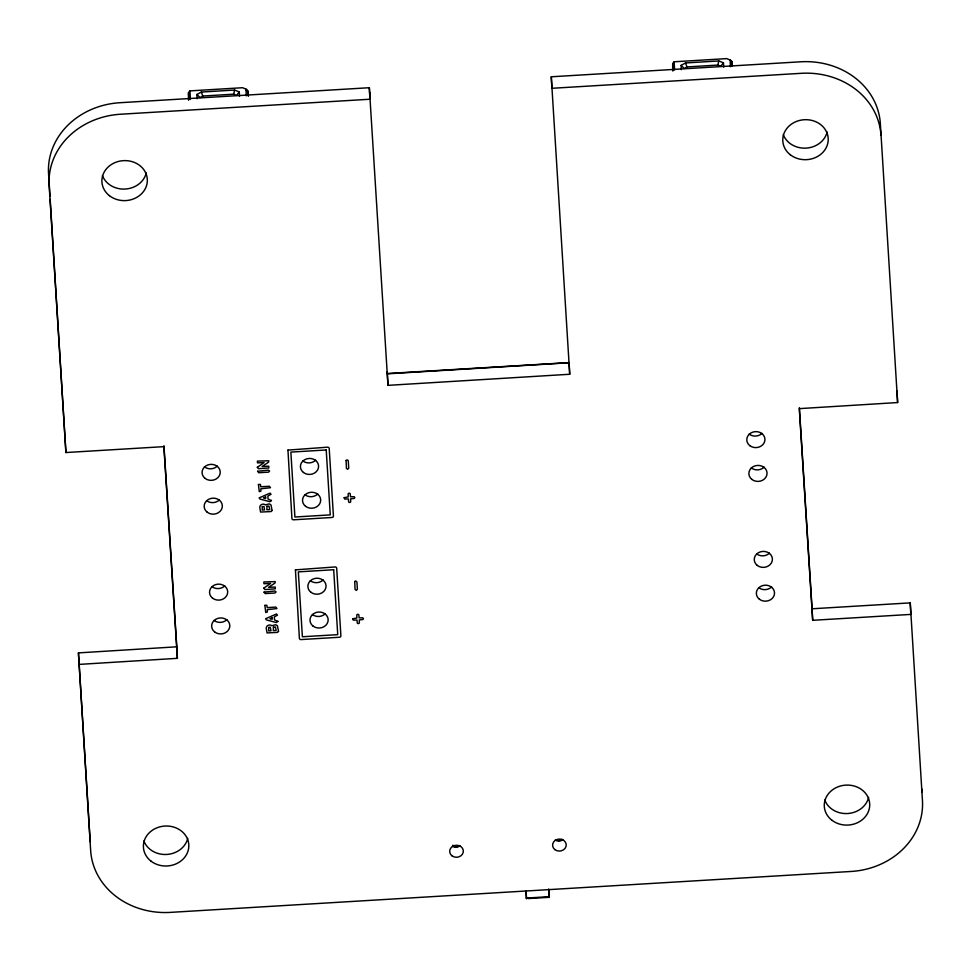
<?xml version="1.0" encoding="UTF-8"?>
<svg xmlns="http://www.w3.org/2000/svg" width="971" height="971" viewBox="0 0 971 971"><rect width="100%" height="100%" fill="white"/><g stroke="black" fill="none" stroke-linecap="round" stroke-linejoin="round"><path stroke-width="1.46" d="M188.495 99.928L188.508 92.548L189.964 90.886L242.616 87.718L246.549 89.405L247.763 92.403M672.685 70.822L672.697 63.443L674.141 61.78L726.806 58.612L730.726 60.299L731.952 63.297L731.867 61.634A1.517 0.716 -3.6 0 0 730.702 61.003M234.63 90.048L201.337 92.051L196.919 94.478L200.038 97.537L202.793 96.02L233.659 94.175L234.63 90.048L239.279 91.929L239.509 96.25M718.807 60.942L685.526 62.945L681.096 65.373L684.215 68.431L686.97 66.926L717.836 65.069L718.807 60.942L723.456 62.824L723.686 67.145M239.279 91.929L236.548 95.34L233.659 94.175M723.456 62.824L720.737 66.246L717.836 65.069M897.022 391.022L897.629 402.552L799.291 408.633L812.691 620.311L910.847 614.4L910.24 602.882L812.084 608.781L812.691 620.311M910.24 602.882L922.45 800.553A75.592 66.501 -3 0 1 851.13 871.46L170.253 912.388A75.592 66.501 -3 0 1 90.655 850.547L78.433 652.888L176.783 646.807L163.953 445.713M79.039 664.407L177.39 658.326L176.783 646.807M387.975 385.353L387.368 373.835L569.115 362.741L569.722 374.26L387.975 385.353L369.332 87.718L119.87 102.72A75.592 66.501 -3 0 0 48.55 173.627L49.97 196.288M880.952 135.151A75.592 66.501 -3 0 0 801.354 73.311L551.892 88.3L551.285 76.782L800.747 61.792A75.592 66.501 -3 0 1 880.345 123.62L897.629 402.552M569.115 362.596L387.162 373.532L387.065 371.954M369.332 87.718L369.939 99.236L120.477 114.238A75.592 66.501 -3 0 0 49.157 185.145L65.919 452.535L163.881 446.648L177.39 658.326M526.428 898.054L526.476 898.806L526.051 890.638L526.428 898.054L549.125 896.682L549.173 897.483L548.749 889.278M527.981 898.576L549.161 897.301M685.526 62.945L686.97 66.926M201.337 92.051L202.793 96.02M731.867 61.634L732.389 65.822M246.136 90.109A1.517 0.716 -3.6 0 1 247.678 90.728L248.382 96.311M799.364 407.686L812.084 608.781M551.285 76.782L569.722 374.26M548.664 889.278L549.125 896.682M369.635 92.476L369.842 95.862M50.164 199.31L65.919 452.535M78.433 652.888L90.048 839.029A75.592 66.501 -3 0 0 90.291 841.906M731.782 61.865L731.988 65.919M681.096 65.373L681.326 69.694M674.141 61.78L674.578 70.033M672.672 63.819L673.037 70.701M247.678 90.728L247.811 95.012M196.919 94.478L197.137 98.799M189.964 90.886L190.389 99.139M188.495 92.925L188.847 99.807M730.156 59.971L730.459 66.756M245.966 89.077L246.282 95.862M459.938 845.692A5.304 4.661 -3 0 1 452.45 846.154M458.846 845.547A3.787 3.338 -3 0 1 452.85 845.207M562.828 839.514A5.304 4.661 -3 0 1 555.339 839.964M561.736 839.357A3.787 3.338 -3 0 1 556.383 839.672M921.843 789.035A75.592 66.501 -3 0 1 921.952 791.911M187.755 838.337A22.734 20.003 -3 0 1 166.757 854.456A22.734 20.003 -3 0 1 143.902 840.971M146.257 172.935A22.734 20.003 -3 0 1 125.259 189.054A22.734 20.003 -3 0 1 102.416 175.569M226.898 619.668A9.091 7.999 -3 0 1 214.057 620.445M224.787 585.865A9.091 7.999 -3 0 1 211.945 586.642M219.422 499.895A9.091 7.999 -3 0 1 206.592 500.672M217.322 466.092A9.091 7.999 -3 0 1 204.48 466.869M325.249 613.757A9.091 7.999 -3 0 1 312.407 614.534M323.137 579.954A9.091 7.999 -3 0 1 310.295 580.731M317.772 493.984A9.091 7.999 -3 0 1 304.943 494.761M315.672 460.181A9.091 7.999 -3 0 1 302.831 460.958M771.605 586.933A9.091 7.999 -3 0 1 758.764 587.698M769.493 553.13A9.091 7.999 -3 0 1 756.652 553.895M764.128 467.16A9.091 7.999 -3 0 1 751.287 467.925M762.029 433.357A9.091 7.999 -3 0 1 749.187 434.122M868.632 797.409A22.734 20.003 -3 0 1 847.634 813.528A22.734 20.003 -3 0 1 824.792 800.055M827.134 132.007A22.734 20.003 -3 0 1 806.136 148.126A22.734 20.003 -3 0 1 783.294 134.641M271.443 500.514L269.974 501.728L259.925 499.033L259.148 497.892L270.023 493.147L271.055 494.251L267.875 496.096L268.057 499.082L271.443 500.514M277.9 621.367L276.419 622.569L266.382 619.886L265.593 618.733L276.48 614L277.512 615.104L274.32 616.949L274.502 619.923L277.9 621.367M257.327 467.306L258.444 468.726L268.858 467.961L268.749 466.201L262.146 466.468L268.554 462.172L268.821 460.788L257.4 461.116L257.509 462.876L264.112 462.609L257.327 467.306M263.784 588.159L264.901 589.567L275.303 588.814L275.194 587.054L268.591 587.309L275.011 583.025L275.266 581.629L263.845 581.969L263.954 583.729L270.557 583.462L263.784 588.159M257.606 471.287L258.699 472.743L268.542 472.149L269.622 471.069L268.409 470.122L257.606 471.287M258.432 484.529L259.293 491.642L260.847 491.18L260.859 488.801L270.508 487.709L269.416 486.253L260.726 486.774L260.434 484.42L258.432 484.529M272.086 510.479L270.994 511.571L260.568 512.057L259.743 507.165L260.301 505.6A4.005 3.532 -3 0 1 261.15 504.823A3.374 2.962 -3 0 1 263.833 504.204A4.115 3.617 -3 0 1 265.386 504.896L269.016 503.913A4.649 4.09 -3 0 1 270.982 504.92L272.086 510.479M264.051 592.128L265.144 593.597L274.987 593.002L276.08 591.922L274.866 590.975L264.051 592.128M264.877 605.382L265.751 612.495L267.304 612.021L267.304 609.642L276.966 608.562L275.861 607.093L267.183 607.615L266.879 605.261L264.877 605.382M278.531 631.332L277.451 632.412L267.025 632.91L266.2 628.019L266.758 626.453A4.005 3.532 -3 0 1 267.608 625.676A3.374 2.962 -3 0 1 270.29 625.057A4.115 3.617 -3 0 1 271.844 625.749L275.473 624.754A4.649 4.09 -3 0 1 277.427 625.773L278.531 631.332M346.089 460.424L346.429 468.35L347.642 469.296L348.735 468.216L348.273 460.812L347.642 459.963L346.089 460.424M344.171 497.674L344.681 499.033L348.334 498.948L348.686 502.116L349.718 502.565L350.689 501.995L350.64 498.815L354.281 498.451L354.803 497.54L354.172 496.703L350.519 496.788L350.167 493.584L349.135 493.134L348.164 493.705L348.213 496.921L344.171 497.674M354.731 581.532L355.07 589.446L356.284 590.392L357.377 589.312L356.915 581.908L355.689 580.961L354.731 581.532M352.813 618.77L353.31 620.129L356.976 620.044L357.328 623.212L358.36 623.661L359.331 623.091L359.282 619.911L362.923 619.547L363.445 618.636L362.814 617.799L359.161 617.884L358.797 614.679L357.765 614.23L356.806 614.801L356.855 618.017L352.813 618.77M287.962 450.095L291.919 518.538A1.541 1.359 -3 0 0 293.533 519.801L331.973 517.482A1.541 1.359 -3 0 0 333.429 516.038L329.205 448.432A1.541 1.359 -3 0 0 327.591 447.182L287.962 450.095M295.427 569.868L299.384 638.311A1.541 1.359 -3 0 0 301.01 639.573L339.437 637.255A1.541 1.359 -3 0 0 340.894 635.811L336.682 568.205A1.541 1.359 -3 0 0 335.056 566.955L295.427 569.868M262.304 506.631L262.182 510.066L264.561 509.921L263.991 506.546L262.304 506.631M266.989 506.352L266.867 509.775L269.72 509.605L268.979 506.109L266.989 506.352M268.749 627.484L268.627 630.907L271.018 630.762L270.266 627.254L268.749 627.484M273.434 627.205L273.324 630.628L276.165 630.458L275.436 626.963L273.434 627.205M265.617 497.018L263.517 497.868L265.702 498.451L265.617 497.018M272.062 617.859L269.962 618.709L272.147 619.292L272.062 617.859M326.22 449.974L290.863 452.098L294.905 516.997L330.261 514.873L326.22 449.974M333.684 569.746L298.328 571.87L302.382 636.77L337.738 634.646L333.684 569.746M150.942 861.095A22.734 20.003 -3 0 0 188.35 849.856A22.734 20.003 -3 0 0 159.038 827.086A22.734 20.003 -3 0 0 150.942 861.095M109.444 195.693A22.734 20.003 -3 0 0 146.864 184.454A22.734 20.003 -3 0 0 117.54 161.684A22.734 20.003 -3 0 0 109.444 195.693M214.664 631.963A9.091 7.999 -3 0 0 229.629 627.472A9.091 7.999 -3 0 0 217.892 618.357A9.091 7.999 -3 0 0 214.664 631.963M212.552 598.16A9.091 7.999 -3 0 0 227.517 593.669A9.091 7.999 -3 0 0 215.793 584.554A9.091 7.999 -3 0 0 212.552 598.16M207.187 512.19A9.091 7.999 -3 0 0 222.153 507.699A9.091 7.999 -3 0 0 210.428 498.584A9.091 7.999 -3 0 0 207.187 512.19M205.087 478.387A9.091 7.999 -3 0 0 220.053 473.897A9.091 7.999 -3 0 0 208.316 464.781A9.091 7.999 -3 0 0 205.087 478.387M313.014 626.052A9.091 7.999 -3 0 0 327.98 621.561A9.091 7.999 -3 0 0 316.243 612.446A9.091 7.999 -3 0 0 313.014 626.052M310.902 592.249A9.091 7.999 -3 0 0 325.868 587.758A9.091 7.999 -3 0 0 314.143 578.643A9.091 7.999 -3 0 0 310.902 592.249M305.537 506.279A9.091 7.999 -3 0 0 320.503 501.789A9.091 7.999 -3 0 0 308.778 492.673A9.091 7.999 -3 0 0 305.537 506.279M303.438 472.476A9.091 7.999 -3 0 0 318.403 467.986A9.091 7.999 -3 0 0 306.666 458.87A9.091 7.999 -3 0 0 303.438 472.476M451.964 855.791A6.821 5.996 -3 0 0 463.191 852.417A6.821 5.996 -3 0 0 454.392 845.583A6.821 5.996 -3 0 0 451.964 855.791M554.854 849.601A6.821 5.996 -3 0 0 566.081 846.239A6.821 5.996 -3 0 0 557.281 839.405A6.821 5.996 -3 0 0 554.854 849.601M759.371 599.216A9.091 7.999 -3 0 0 774.336 594.725A9.091 7.999 -3 0 0 762.599 585.61A9.091 7.999 -3 0 0 759.371 599.216M757.259 565.413A9.091 7.999 -3 0 0 772.224 560.922A9.091 7.999 -3 0 0 760.499 551.819A9.091 7.999 -3 0 0 757.259 565.413M751.894 479.443A9.091 7.999 -3 0 0 766.859 474.953A9.091 7.999 -3 0 0 755.135 465.837A9.091 7.999 -3 0 0 751.894 479.443M749.794 445.64A9.091 7.999 -3 0 0 764.76 441.15A9.091 7.999 -3 0 0 753.023 432.046A9.091 7.999 -3 0 0 749.794 445.64M831.819 820.167A22.734 20.003 -3 0 0 869.239 808.94A22.734 20.003 -3 0 0 839.915 786.158A22.734 20.003 -3 0 0 831.819 820.167M790.321 154.765A22.734 20.003 -3 0 0 827.741 143.526A22.734 20.003 -3 0 0 798.417 120.756A22.734 20.003 -3 0 0 790.321 154.765"/></g></svg>
